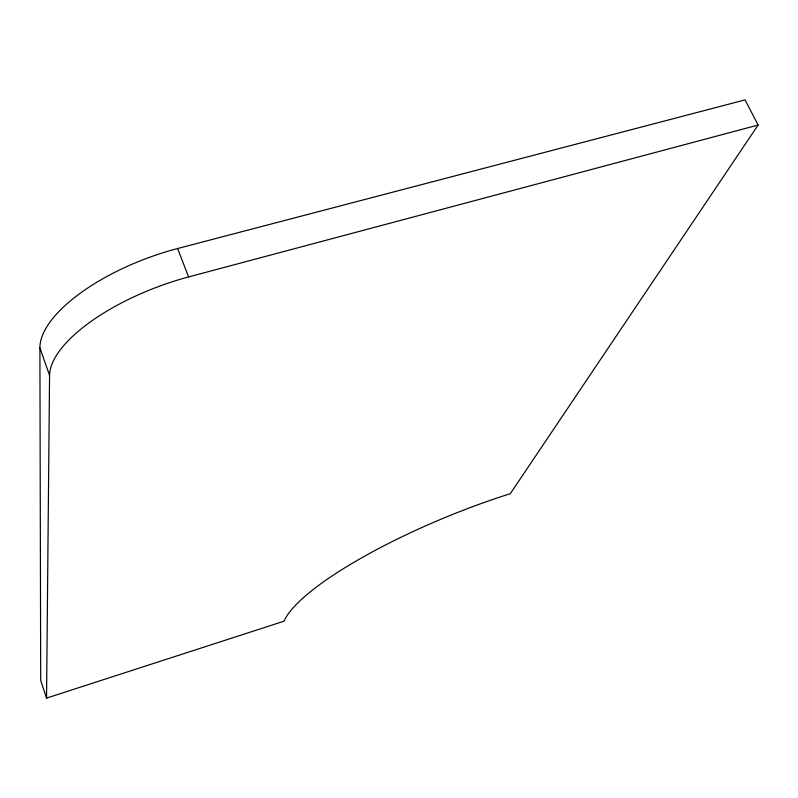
<?xml version="1.0" encoding="UTF-8"?>
<svg xmlns="http://www.w3.org/2000/svg" width="798" height="798" viewBox="0 0 798 798"><rect width="100%" height="100%" fill="white"/><g stroke="black" fill="none" stroke-linecap="round" stroke-linejoin="round"><path stroke-width="1.2" d="M46.543 698.11L49.566 375.409L39.9 347.898A133.525 54.902 -20.4 0 1 177.615 248.527L745.093 99.89L758.1 125.047L510.291 493.703A194.463 44.548 -22.4 0 0 284.078 621.173L46.543 698.11L40.698 680.395L39.9 347.898M49.566 375.409A134.244 53.137 -20.5 0 1 188.587 276.936L758.1 125.047M177.615 248.527L188.587 276.936"/></g></svg>
